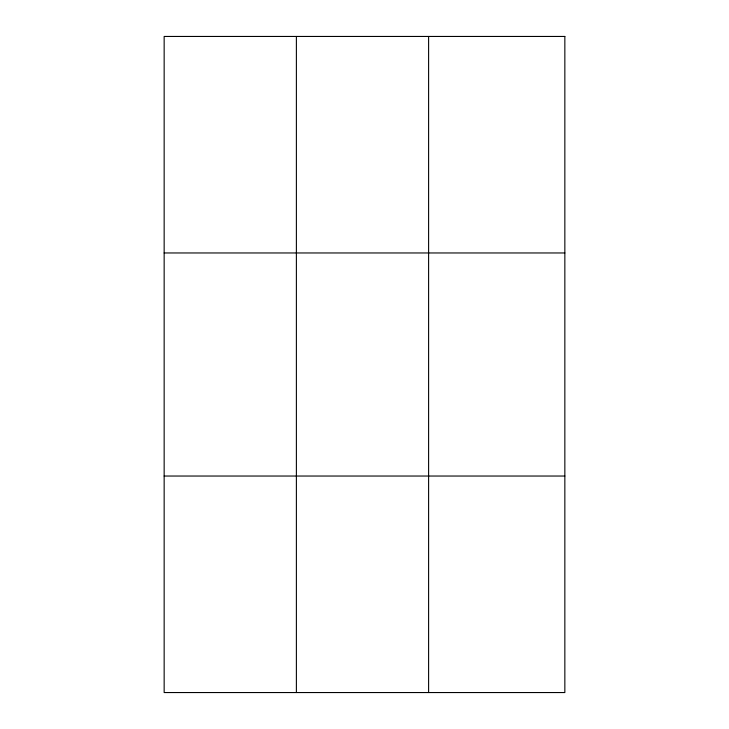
<?xml version="1.0" encoding="UTF-8"?>
<svg xmlns="http://www.w3.org/2000/svg" width="729" height="729" viewBox="0 0 729 729"><rect width="100%" height="100%" fill="white"/><g stroke="black" fill="none" stroke-linecap="round" stroke-linejoin="round"><path stroke-width="1.09" d="M296.384 692.55L296.384 36.45M428.606 692.55L428.606 36.45M164.153 252.963L564.847 252.963M164.153 476.037L564.847 476.037M564.847 36.45L164.153 36.45L164.153 692.55L564.847 692.55L564.847 36.45"/></g></svg>
